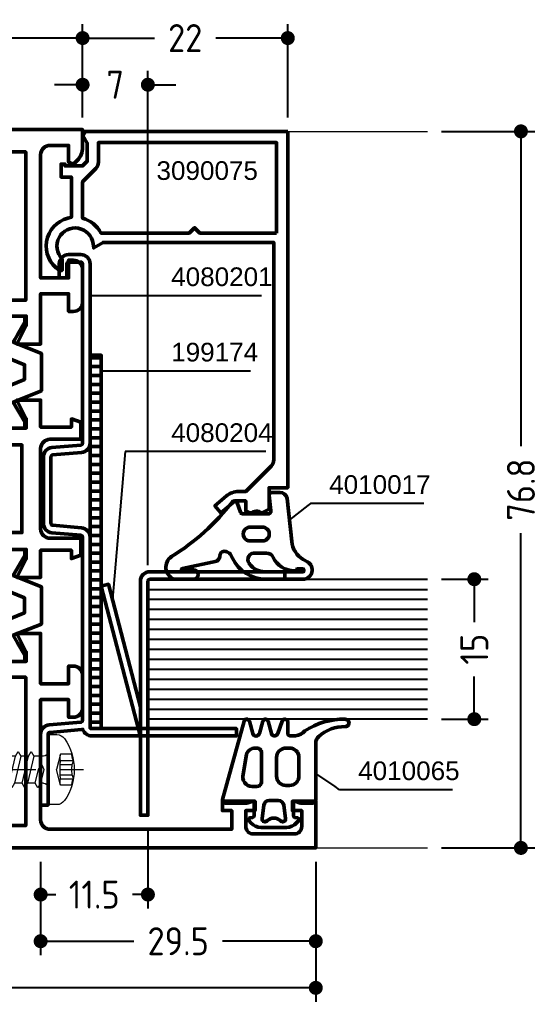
# Model space of a CAD drawing. Header units: millimetres. Extents: x 29 to 183, y 69 to 211.
# Drawn here: x 127.3 to 183, y 86.7 to 192.4 of the extents above; entities that cross this region are included whole.
import ezdxf

# ---------------------------------------------------------------- set-up
doc = ezdxf.new("R2010")
doc.units = ezdxf.units.MM
doc.linetypes.add('CENTER', pattern=[50.8, 31.75, -6.35, 6.35, -6.35])
doc.linetypes.add('HIDDEN', pattern=[9.525, 6.35, -3.175])
for name, color, linetype, lineweight in [('AM_5', 3, 'Continuous', 25), ('AM_C', 50, 'Continuous', 50), ('AM_S', 80, 'Continuous', 50), ('Cent3', 70, 'CENTER', 18), ('CHide4', 10, 'HIDDEN', 13), ('Cont2', 2, 'Continuous', 25), ('Cont3', 70, 'Continuous', 18), ('Cont4', 10, 'Continuous', 13)]:
    doc.layers.add(name, color=color, linetype=linetype, lineweight=lineweight)
doc.styles.add('HBS_DIMTEXTSTYLE', font='isocp.shx')
doc.styles.add('SWISSL', font='swissl.ttf')
doc.dimstyles.new('Konstruktionsschnitt 1-1$0', dxfattribs={"dimscale": 0, "dimtxt": 3, "dimasz": 1.5, "dimexe": 1.5, "dimexo": 1.5, "dimgap": 1.5, "dimtad": 0, "dimdsep": 46, "dimtxsty": 'HBS_DIMTEXTSTYLE', "dimblk": 'PUNKT', "dimcen": 0, "dimclrd": 3, "dimclre": 3, "dimclrt": 2, "dimadec": 1, "dimazin": 2, "dimtfac": 0.7, "dimtofl": 0, "dimtmove": 0, "dimatfit": 3, "dimfxl": 0, "dimtolj": 1, "dimtzin": 0, "dimarcsym": 0})

# ---------------------------------------------------------------- blocks, each defined once
blk = doc.blocks.new('*U22', base_point=(71.57, 97.47))
for p, q in [((71.57, 111.39), (41.57, 111.39)), ((71.57, 110.32), (41.57, 110.32)), ((71.57, 109.25), (41.57, 109.25)), ((71.57, 108.18), (41.57, 108.18)), ((71.57, 107.11), (41.57, 107.11)), ((71.57, 106.04), (41.57, 106.04)), ((71.57, 104.97), (41.57, 104.97)), ((71.57, 103.89), (41.57, 103.89)), ((71.57, 102.82), (41.57, 102.82)), ((71.57, 101.75), (41.57, 101.75)), ((71.57, 100.68), (41.57, 100.68)), ((71.57, 99.61), (41.57, 99.61)), ((71.57, 98.54), (41.57, 98.54))]:
    blk.add_line(p, q)
blk.add_lwpolyline([(41.57, 97.47), (71.57, 97.47), (71.57, 112.47), (41.57, 112.47)])
blk = doc.blocks.new('ws4070448')
at = {"layer": 'Cent3', "ltscale": 0.4}
blk.add_lwpolyline([(0, -14), (0, 3.8)], dxfattribs=at)
at = {"layer": 'CHide4', "ltscale": 0.3}
for p, q in [((-0.97, 1.33), (-0.97, 2.72)), ((-0.56, 1.33), (-0.56, 2.61)), ((0.56, 1.33), (0.56, 2.61)), ((0.97, 1.33), (0.97, 2.72))]:
    blk.add_line(p, q, dxfattribs=at)
for points in [[(-1.65, 2.56), (-1.65, 1.33)], [(1.65, 2.56), (1.65, 1.33)], [(-1.65, 1.33), (0, 0.89)], [(1.65, 1.33), (0, 0.89)]]:
    blk.add_lwpolyline(points, dxfattribs=at)
for centre, radius, start, end in [((-1.59, 3.84), 1.28, 267.2848, 298.8872), ((0, 5.49), 2.94, 250.6988, 289.3012), ((1.59, 3.84), 1.28, 241.1128, 272.7152), ((-1.31, 2.49), 1.21, 253.6643, 286.3357), ((0, 11.41), 10.13, 264.4948, 275.5052), ((1.31, 2.49), 1.21, 253.6643, 286.3357)]:
    blk.add_arc(centre, radius, start, end, dxfattribs=at)
at = {"layer": 'Cont4'}
blk.add_lwpolyline([(3.32, 1.75, 0.314856), (-3.32, 1.75, 0.244912), (-3.75, 0.93), (-3.75, 0), (3.75, 0), (3.75, 0.93, 0.244912), (3.32, 1.75, 0.138291)], format="xyb", dxfattribs=at)
for points in [[(-1.95, -1.1), (-1.45, -1.39), (0, -1.04), (0.5, -0.67), (0, -0.47), (-1.45, -0.81)], [(-1.95, -2.5), (-1.45, -2.79), (1.45, -2.1), (1.95, -1.81), (1.45, -1.52), (-1.45, -2.21)], [(-1.95, -3.9), (-1.45, -4.19), (1.45, -3.5), (1.95, -3.21), (1.45, -2.92), (-1.45, -3.61)], [(-1.95, -5.3), (-1.45, -5.59), (1.45, -4.9), (1.95, -4.61), (1.45, -4.32), (-1.45, -5.01)], [(-1.95, -6.7), (-1.45, -6.99), (1.45, -6.3), (1.95, -6.01), (1.45, -5.72), (-1.45, -6.41)], [(-1.45, -8.39), (1.45, -7.7), (1.95, -7.41), (1.45, -7.12), (-1.45, -7.81), (-1.95, -8.1)]]:
    blk.add_lwpolyline(points, close=True, dxfattribs=at)
for points in [[(-1.45, -0.5), (-1.45, -0.81)], [(1.45, -0.5), (1.45, -1.52)], [(-1.45, -1.39), (-1.45, -2.21)], [(-1.45, -1.39), (-1.45, -2.21)], [(1.45, -2.1), (1.45, -2.92)], [(-1.45, -2.79), (-1.45, -3.61)], [(-1.45, -4.19), (-1.45, -5.01)], [(1.45, -3.5), (1.45, -4.32)], [(1.45, -4.9), (1.45, -5.72)], [(-1.45, -5.59), (-1.45, -6.41)], [(1.45, -6.3), (1.45, -7.12)], [(-1.45, -6.99), (-1.45, -7.81)], [(-1.45, -8.38), (-1.45, -11.81), (0, -13), (1.45, -11.79), (1.45, -7.7)], [(1.24, -8.17), (1.24, -11.7), (0.03, -12.71)]]:
    blk.add_lwpolyline(points, dxfattribs=at)
for centre, radius, start, end in [((-1.95, -0.5), 0.5, 0, 90), ((1.95, -0.5), 0.5, 90, 180), ((8.74, -12.6), 8.74, 146.5114, 182.6031), ((-0.95, -12.64), 0.965, 350.682, 121.1143)]:
    blk.add_arc(centre, radius, start, end, dxfattribs=at)
blk = doc.blocks.new('PUNKT')
at = {"color": 0, "linetype": 'Continuous'}
blk.add_line((-0.5, 0), (-1, 0), dxfattribs=at)
at = {"color": 0, "linetype": 'Continuous', "const_width": 0.5}
blk.add_lwpolyline([(-0.25, 0, 1), (0.25, 0, 1)], format="xyb", close=True, dxfattribs=at)
blk = doc.blocks.new('*D26')
at = {"layer": 'AM_5', "color": 3, "lineweight": -2, "transparency": 16777216}
for p, q in [((172.5, 132.47), (177.5, 132.47)), ((176, 130.97), (176, 127.88)), ((176, 118.97), (176, 122.05)), ((172.5, 117.47), (177.5, 117.47))]:
    blk.add_line(p, q, dxfattribs=at)
at = {"layer": 'AM_5', "color": 3, "lineweight": -2, "transparency": 16777216, "xscale": 1.5, "yscale": 1.5, "zscale": 1.5}
for p, rotation in [((176, 132.47), 90), ((176, 117.47), 270)]:
    blk.add_blockref('PUNKT', p, dxfattribs=dict(at, rotation=rotation))
at = {"layer": 'AM_5', "color": 2, "transparency": 16777216, "insert": (176, 124.97), "char_height": 3, "attachment_point": 5, "rotation": 90, "style": 'HBS_DIMTEXTSTYLE'}
blk.add_mtext('\\A1;15', dxfattribs=at)
blk = doc.blocks.new('*D27')
at = {"layer": 'AM_5', "color": 3, "lineweight": -2, "transparency": 16777216}
for p, q in [((172.5, 180.47), (182.5, 180.47)), ((181, 178.97), (181, 146.72)), ((181, 105.17), (181, 137.42)), ((172.5, 103.67), (182.5, 103.67))]:
    blk.add_line(p, q, dxfattribs=at)
at = {"layer": 'AM_5', "color": 3, "lineweight": -2, "transparency": 16777216, "xscale": 1.5, "yscale": 1.5, "zscale": 1.5}
for p, rotation in [((181, 180.47), 90), ((181, 103.67), 270)]:
    blk.add_blockref('PUNKT', p, dxfattribs=dict(at, rotation=rotation))
at = {"layer": 'AM_5', "color": 2, "transparency": 16777216, "insert": (181, 142.07), "char_height": 3, "attachment_point": 5, "rotation": 90, "style": 'HBS_DIMTEXTSTYLE'}
blk.add_mtext('\\A1;76.8', dxfattribs=at)
blk = doc.blocks.new('*D29')
at = {"layer": 'AM_5', "color": 3, "lineweight": -2, "transparency": 16777216}
for p, q in [((82, 181.97), (82, 191.97)), ((134, 181.97), (134, 191.97)), ((83.5, 190.47), (104.76, 190.47)), ((132.5, 190.47), (111.24, 190.47))]:
    blk.add_line(p, q, dxfattribs=at)
at = {"layer": 'AM_5', "color": 3, "lineweight": -2, "transparency": 16777216, "xscale": 1.5, "yscale": 1.5, "zscale": 1.5, "rotation": 180}
blk.add_blockref('PUNKT', (82, 190.47), dxfattribs=at)
at = {"layer": 'AM_5', "color": 3, "lineweight": -2, "transparency": 16777216, "xscale": 1.5, "yscale": 1.5, "zscale": 1.5}
blk.add_blockref('PUNKT', (134, 190.47), dxfattribs=at)
at = {"layer": 'AM_5', "color": 2, "transparency": 16777216, "insert": (108, 190.47), "char_height": 3, "attachment_point": 5, "style": 'HBS_DIMTEXTSTYLE'}
blk.add_mtext('\\A1;52', dxfattribs=at)
blk = doc.blocks.new('*D30')
at = {"layer": 'AM_5', "color": 3, "lineweight": -2, "transparency": 16777216}
for p, q in [((134, 181.97), (134, 191.97)), ((156, 181.97), (156, 191.97)), ((135.5, 190.47), (141.72, 190.47)), ((154.5, 190.47), (148.28, 190.47))]:
    blk.add_line(p, q, dxfattribs=at)
at = {"layer": 'AM_5', "color": 3, "lineweight": -2, "transparency": 16777216, "xscale": 1.5, "yscale": 1.5, "zscale": 1.5, "rotation": 180}
blk.add_blockref('PUNKT', (134, 190.47), dxfattribs=at)
at = {"layer": 'AM_5', "color": 3, "lineweight": -2, "transparency": 16777216, "xscale": 1.5, "yscale": 1.5, "zscale": 1.5}
blk.add_blockref('PUNKT', (156, 190.47), dxfattribs=at)
at = {"layer": 'AM_5', "color": 2, "transparency": 16777216, "insert": (145, 190.47), "char_height": 3, "attachment_point": 5, "style": 'HBS_DIMTEXTSTYLE'}
blk.add_mtext('\\A1;22', dxfattribs=at)
blk = doc.blocks.new('*D31')
at = {"layer": 'AM_5', "color": 3, "lineweight": -2, "transparency": 16777216}
for p, q in [((134, 181.97), (134, 186.97)), ((141, 133.97), (141, 186.97)), ((132.5, 185.47), (131, 185.47)), ((142.5, 185.47), (144, 185.47))]:
    blk.add_line(p, q, dxfattribs=at)
at = {"layer": 'AM_5', "color": 3, "lineweight": -2, "transparency": 16777216, "xscale": 1.5, "yscale": 1.5, "zscale": 1.5}
blk.add_blockref('PUNKT', (134, 185.47), dxfattribs=at)
at = {"layer": 'AM_5', "color": 3, "lineweight": -2, "transparency": 16777216, "xscale": 1.5, "yscale": 1.5, "zscale": 1.5, "rotation": 180}
blk.add_blockref('PUNKT', (141, 185.47), dxfattribs=at)
at = {"layer": 'AM_5', "color": 2, "transparency": 16777216, "insert": (137.5, 185.47), "char_height": 3, "attachment_point": 5, "style": 'HBS_DIMTEXTSTYLE'}
blk.add_mtext('\\A1;7', dxfattribs=at)
blk = doc.blocks.new('*D32')
at = {"layer": 'AM_5', "color": 3, "lineweight": -2, "transparency": 16777216}
for p, q in [((141, 105.67), (141, 97.17)), ((129.5, 102.17), (129.5, 97.17)), ((131, 98.67), (131.14, 98.67)), ((139.5, 98.67), (139.36, 98.67))]:
    blk.add_line(p, q, dxfattribs=at)
at = {"layer": 'AM_5', "color": 3, "lineweight": -2, "transparency": 16777216, "xscale": 1.5, "yscale": 1.5, "zscale": 1.5, "rotation": 180}
blk.add_blockref('PUNKT', (129.5, 98.67), dxfattribs=at)
at = {"layer": 'AM_5', "color": 3, "lineweight": -2, "transparency": 16777216, "xscale": 1.5, "yscale": 1.5, "zscale": 1.5}
blk.add_blockref('PUNKT', (141, 98.67), dxfattribs=at)
at = {"layer": 'AM_5', "color": 2, "transparency": 16777216, "insert": (135.25, 98.67), "char_height": 3, "attachment_point": 5, "style": 'HBS_DIMTEXTSTYLE'}
blk.add_mtext('\\A1;11.5', dxfattribs=at)
blk = doc.blocks.new('*D33')
at = {"layer": 'AM_5', "color": 3, "lineweight": -2, "transparency": 16777216}
for p, q in [((129.5, 102.17), (129.5, 92.17)), ((159, 102.17), (159, 92.17)), ((131, 93.67), (139.49, 93.67)), ((157.5, 93.67), (149.01, 93.67))]:
    blk.add_line(p, q, dxfattribs=at)
at = {"layer": 'AM_5', "color": 3, "lineweight": -2, "transparency": 16777216, "xscale": 1.5, "yscale": 1.5, "zscale": 1.5, "rotation": 180}
blk.add_blockref('PUNKT', (129.5, 93.67), dxfattribs=at)
at = {"layer": 'AM_5', "color": 3, "lineweight": -2, "transparency": 16777216, "xscale": 1.5, "yscale": 1.5, "zscale": 1.5}
blk.add_blockref('PUNKT', (159, 93.67), dxfattribs=at)
at = {"layer": 'AM_5', "color": 2, "transparency": 16777216, "insert": (144.25, 93.67), "char_height": 3, "attachment_point": 5, "style": 'HBS_DIMTEXTSTYLE'}
blk.add_mtext('\\A1;29.5', dxfattribs=at)
blk = doc.blocks.new('*D34')
at = {"layer": 'AM_5', "color": 3, "lineweight": -2, "transparency": 16777216}
for p, q in [((82, 102.17), (82, 87.17)), ((159, 102.17), (159, 87.17)), ((83.5, 88.67), (117.35, 88.67)), ((157.5, 88.67), (123.65, 88.67))]:
    blk.add_line(p, q, dxfattribs=at)
at = {"layer": 'AM_5', "color": 3, "lineweight": -2, "transparency": 16777216, "xscale": 1.5, "yscale": 1.5, "zscale": 1.5, "rotation": 180}
blk.add_blockref('PUNKT', (82, 88.67), dxfattribs=at)
at = {"layer": 'AM_5', "color": 3, "lineweight": -2, "transparency": 16777216, "xscale": 1.5, "yscale": 1.5, "zscale": 1.5}
blk.add_blockref('PUNKT', (159, 88.67), dxfattribs=at)
at = {"layer": 'AM_5', "color": 2, "transparency": 16777216, "insert": (120.5, 88.67), "char_height": 3, "attachment_point": 5, "style": 'HBS_DIMTEXTSTYLE'}
blk.add_mtext('\\A1;77', dxfattribs=at)
blk = doc.blocks.new('*S272')
at = {"layer": 'AM_5', "color": 3, "linetype": 'Continuous'}
blk.add_line((137.3, 162.86), (134.8, 162.86), dxfattribs=at)
at = {"layer": 'AM_5', "color": 3}
for p, q in [((141, 162.86), (137.3, 162.86)), ((153.2, 162.86), (141, 162.86))]:
    blk.add_line(p, q, dxfattribs=at)
at = {"layer": 'AM_5', "color": 2, "insert": (143.5, 163.86), "char_height": 2, "attachment_point": 7, "style": 'SWISSL'}
blk.add_mtext('4080201', dxfattribs=at)
blk = doc.blocks.new('*S273')
at = {"layer": 'AM_5', "color": 3, "linetype": 'Continuous'}
blk.add_line((138.5, 154.78), (136, 154.78), dxfattribs=at)
at = {"layer": 'AM_5', "color": 3}
for p, q in [((141, 154.78), (138.5, 154.78)), ((152.02, 154.78), (141, 154.78))]:
    blk.add_line(p, q, dxfattribs=at)
at = {"layer": 'AM_5', "color": 2, "insert": (143.5, 155.78), "char_height": 2, "attachment_point": 7, "style": 'SWISSL'}
blk.add_mtext('199174', dxfattribs=at)
blk = doc.blocks.new('*S274')
at = {"layer": 'AM_5', "color": 3}
for p, q in [((138.56, 146.15), (137.41, 132.82)), ((153.66, 146.15), (138.56, 146.15))]:
    blk.add_line(p, q, dxfattribs=at)
at = {"layer": 'AM_5', "color": 3, "linetype": 'Continuous'}
blk.add_line((137.41, 132.82), (137.19, 130.33), dxfattribs=at)
at = {"layer": 'AM_5', "color": 2, "insert": (143.5, 147.15), "char_height": 2, "attachment_point": 7, "style": 'SWISSL'}
blk.add_mtext('4080204', dxfattribs=at)
blk = doc.blocks.new('*S275')
at = {"layer": 'AM_5', "color": 3, "linetype": 'Continuous'}
blk.add_line((158.15, 140.36), (156.18, 138.82), dxfattribs=at)
at = {"layer": 'AM_5', "color": 3}
for p, q in [((158.44, 140.59), (158.15, 140.36)), ((170.59, 140.59), (158.44, 140.59))]:
    blk.add_line(p, q, dxfattribs=at)
at = {"layer": 'AM_5', "color": 2, "insert": (160.44, 141.59), "char_height": 2, "attachment_point": 7, "style": 'SWISSL'}
blk.add_mtext('4010017', dxfattribs=at)
blk = doc.blocks.new('*S276')
at = {"layer": 'AM_5', "color": 3, "linetype": 'Continuous'}
blk.add_line((161.07, 110.24), (159, 111.64), dxfattribs=at)
at = {"layer": 'AM_5', "color": 3}
for p, q in [((161.55, 109.91), (161.07, 110.24)), ((173.68, 109.91), (161.55, 109.91))]:
    blk.add_line(p, q, dxfattribs=at)
at = {"layer": 'AM_5', "color": 2, "insert": (163.55, 110.91), "char_height": 2, "attachment_point": 7, "style": 'SWISSL'}
blk.add_mtext('4010065', dxfattribs=at)
blk = doc.blocks.new('WI1021361')
for points in [[(23, 41.8), (22.27, 40.19, -0.294108), (21.36, 39.6), (21.2, 39.6, 0.414214), (20.2, 38.6), (20.2, 13.4, 0.414214), (21.2, 12.4), (21.36, 12.4, -0.294108), (22.27, 11.81), (23, 10.2), (23, 9.55), (21, 10.55), (20, 10.55), (20, 6.05), (21, 6.05), (23, 7.05), (23, 4.5), (17.6, 4.5), (17.6, 1.5), (19.5, 1.5), (19.5, 1, -0.414214), (18.5, 0), (15, 0, -0.414214), (14, 1), (14, 1.5), (15.9, 1.5), (15.9, 4.5), (2.7, 4.5, 0.414214), (1.7, 3.5), (1.7, 1.5), (3.5, 1.5), (3.71, 0.99), (3.31, 0.59, -0.198912), (1.9, 0), (0, 0), (0, 77), (5, 77), (5, 74.5), (4, 74.5), (4, 75.5), (2.3, 75.5, 0.414214), (1.5, 74.7), (1.5, 70.3, 0.414214), (2.3, 69.5), (4, 69.5), (4, 70.5), (5, 70.5), (5, 67), (4, 67), (4, 68), (2, 68), (2, 48.5, 0.414214), (3, 47.5), (15.9, 47.5), (15.9, 50.5), (14, 50.5), (14, 51, -0.414214), (15, 52), (18.5, 52, -0.414214), (19.5, 51), (19.5, 50.5), (17.6, 50.5), (17.6, 47.5), (23, 47.5), (23, 44.95), (21, 45.95), (20, 45.95), (20, 41.45), (21, 41.45), (23, 42.45), (23, 41.8)], [(54, 10.2), (54.73, 11.81, -0.294108), (55.64, 12.4), (55.8, 12.4, 0.414214), (56.8, 13.4), (56.8, 38.6, 0.414214), (55.8, 39.6), (55.64, 39.6, -0.294108), (54.73, 40.19), (54, 41.8), (54, 42.45), (56, 41.45), (57, 41.45), (57, 45.95), (56, 45.95), (54, 44.95), (54, 47.5), (59.4, 47.5), (59.4, 50.5), (57.5, 50.5), (57.5, 51, -0.414214), (58.5, 52), (62, 52, -0.414214), (63, 51), (63, 50.5), (61.1, 50.5), (61.1, 47.5), (74.3, 47.5, 0.414214), (75.3, 48.5), (75.3, 50.5), (73.5, 50.5), (73.29, 51.01), (73.69, 51.41, -0.198912), (75.1, 52), (77, 52), (77, 0), (75.1, 0, -0.198912), (73.69, 0.59), (73.29, 0.99), (73.5, 1.5), (75.3, 1.5), (75.3, 3.5, 0.414214), (74.3, 4.5), (61.1, 4.5), (61.1, 1.5), (63, 1.5), (63, 1, -0.414214), (62, 0), (58.5, 0, -0.414214), (57.5, 1), (57.5, 1.5), (59.4, 1.5), (59.4, 4.5), (54, 4.5), (54, 7.05), (56, 6.05), (57, 6.05), (57, 10.55), (56, 10.55), (54, 9.55), (54, 10.2)], [(23.99, 42.75), (22.87, 42.75, 0.131652), (22.47, 42.64), (20.66, 41.6), (20, 41.6), (20, 45.8), (20.66, 45.8), (22, 45.03), (22.49, 44.74), (22.79, 44.57), (24, 47.58), (28, 47.58), (29.21, 44.57), (31.34, 45.8), (32, 45.8), (32, 41.6), (31.34, 41.6), (29.53, 42.64, 0.131652), (29.13, 42.75), (28.01, 42.75), (26.79, 45.78), (25.21, 45.78)], [(53.01, 42.75), (54.13, 42.75, -0.131652), (54.53, 42.64), (56.34, 41.6), (57, 41.6), (57, 45.8), (56.34, 45.8), (55, 45.03), (54.51, 44.74), (54.21, 44.57), (53, 47.58), (49, 47.58), (47.79, 44.57), (45.66, 45.8), (45, 45.8), (45, 41.6), (45.66, 41.6), (47.47, 42.64, -0.131652), (47.87, 42.75), (48.99, 42.75), (50.21, 45.78), (51.79, 45.78)], [(48, 34.76, 0.198912), (47.12, 36.88), (43.79, 40.21, -0.198912), (43.2, 41.63), (43.2, 45.5), (33.8, 45.5), (33.8, 41.63, -0.198912), (33.21, 40.21), (29.88, 36.88, 0.198912), (29, 34.76), (29, 17.24, 0.198912), (29.88, 15.12), (33.21, 11.79, -0.198912), (33.8, 10.37), (33.8, 6.5), (43.2, 6.5), (43.2, 10.37, -0.198912), (43.79, 11.79), (47.12, 15.12, 0.198912), (48, 17.24)], [(23.99, 9.25), (22.87, 9.25, -0.131652), (22.47, 9.36), (20.66, 10.4), (20, 10.4), (20, 6.2), (20.66, 6.2), (22, 6.97), (22.49, 7.26), (22.79, 7.43), (24, 4.43), (28, 4.43), (29.21, 7.43), (31.34, 6.2), (32, 6.2), (32, 10.4), (31.34, 10.4), (29.53, 9.36, -0.131652), (29.13, 9.25), (28.01, 9.25), (26.79, 6.23), (25.21, 6.23)], [(53.01, 9.25), (54.13, 9.25, 0.131652), (54.53, 9.36), (56.34, 10.4), (57, 10.4), (57, 6.2), (56.34, 6.2), (55, 6.97), (54.51, 7.26), (54.21, 7.43), (53, 4.43), (49, 4.43), (47.79, 7.43), (45.66, 6.2), (45, 6.2), (45, 10.4), (45.66, 10.4), (47.47, 9.36, 0.131652), (47.87, 9.25), (48.99, 9.25), (50.21, 6.23), (51.79, 6.23)]]:
    blk.add_lwpolyline(points, format="xyb", close=True)
blk.add_lwpolyline([(29, 10.2), (29.32, 10.75, 0.339454), (29, 13.17), (28.46, 13.71, -0.198912), (27, 17.24), (27, 34.76, -0.198912), (28.46, 38.29), (29, 38.83, 0.339454), (29.32, 41.25), (29, 41.8), (29, 42.45), (31, 41.45), (32, 41.45), (32, 45.95), (31, 45.95), (29, 44.95), (29, 47.5), (31.9, 47.5), (31.9, 50.8), (31.01, 50.8), (31.38, 51.8), (33.2, 51.8), (33.2, 48.5, 0.414214), (34.2, 47.5), (42.8, 47.5, 0.414214), (43.8, 48.5), (43.8, 51.8), (45.62, 51.8), (45.99, 50.8), (45.1, 50.8), (45.1, 47.5), (48, 47.5), (48, 44.95), (46, 45.95), (45, 45.95), (45, 41.45), (46, 41.45), (48, 42.45), (48, 41.8), (47.68, 41.25, 0.339454), (48, 38.83), (48.54, 38.29, -0.198912), (50, 34.76), (50, 17.24, -0.198912), (48.54, 13.71), (48, 13.17, 0.339454), (47.68, 10.75), (48, 10.2), (48, 9.55), (46, 10.55), (45, 10.55), (45, 6.05), (46, 6.05), (48, 7.05), (48, 4.5), (45.1, 4.5), (45.1, 1.2), (45.99, 1.2), (45.62, 0.2), (43.8, 0.2), (43.8, 3.5, 0.414214), (42.8, 4.5), (34.2, 4.5, 0.414214), (33.2, 3.5), (33.2, 0.2), (31.38, 0.2), (31.01, 1.2), (31.9, 1.2), (31.9, 4.5), (29, 4.5), (29, 7.05), (31, 6.05), (32, 6.05), (32, 10.55), (31, 10.55), (29, 9.55), (29, 10.2), (29.32, 10.75)], format="xyb")
for points in [[(2.4, 6.1), (18.3, 6.1), (18.3, 12.4), (18.6, 12.4), (18.6, 39.6), (18.3, 39.6), (18.3, 45.9), (2.4, 45.9), (2.4, 43.4), (1.7, 43.4), (1.7, 8.6), (2.4, 8.6), (2.4, 6.1)], [(58.4, 39.6), (58.7, 39.6), (58.7, 45.9), (74.6, 45.9), (74.6, 43.4), (75.2, 43.4), (75.2, 8.6), (74.6, 8.6), (74.6, 6.1), (58.7, 6.1), (58.7, 12.4), (58.4, 12.4), (58.4, 39.6)]]:
    blk.add_lwpolyline(points, close=True)
blk = doc.blocks.new('WI3090075')
for points in [[(0, 22), (0, 0.3), (-0.45, 0.04), (-1.25, 0.5), (-3.2, 0.5), (-3.7, 0), (-3.7, -1.9), (-3.5, -1.9), (-3.5, -2.3), (-4.9, -2.3), (-4.9, -1.2), (-9.2, -1.2), (-9.3, -1.57, -0.652679), (-14.9, -2.49), (-14.9, -2.2), (-13.66, -2.2, 1.382111), (-12.04, 1.13), (-12.48, 1.19), (-11.9, 2.2), (-11.9, 20.5), (-35.19, 20.5, 0.198912), (-35.89, 20.21), (-38.6, 17.5), (-38.6, 16.71, -0.176327), (-39.07, 15.43), (-40.12, 14.18), (-40.88, 14.82), (-39.6, 16.35), (-39.6, 17.5), (-40.7, 17.5), (-40.93, 17.99, 0.339409), (-40.9, 19.21), (-40.5, 20), (-38.2, 20), (-38.2, 22), (0, 22)], [(-10.9, 20.8), (-10.9, 12.58), (-10.32, 12), (-10.9, 11.42), (-10.9, 1.97, -0.213458), (-9.31, 0), (-5.4, 0), (-3.99, 1.41, -0.198912), (-3.28, 1.7), (-1.2, 1.7), (-1.2, 20.8), (-10.9, 20.8)]]:
    blk.add_lwpolyline(points, format="xyb", close=True)
blk = doc.blocks.new('WI199174')
h = blk.add_hatch()
h.set_pattern_fill('LINE', color=256, scale=0.3, angle=90)
h.paths.add_polyline_path([(0, 1.2), (0, 0), (40, 0), (40, 1.2)])
blk.add_lwpolyline([(0, 1.2), (0, 0), (40, 0), (40, 1.2)], close=True)
blk = doc.blocks.new('WI4010017')
for points in [[(-3.46, 2.42, -0.240056), (-5.37, 3.66), (-5.63, 4.12, 0.767327), (-7.5, 3.62), (-7.5, -0.35, 0.286745), (-5.25, -3.94), (-4.85, -4.14, -0.149451), (-4.72, -4.26), (-4.57, -4.53, -0.57735), (-5, -5.28), (-5.12, -5.28), (-5.16, -5.31, 0.158399), (-5.55, -5.6), (-6.36, -9.28, -0.113567), (-6.42, -9.4, -0.190093), (-6.5, -9.19), (-6.5, -8.12, 1), (-7.5, -8.12), (-7.5, -10.18, 0.009709), (-7.5, -10.22, 0.587918), (-5.07, -10.47, -0.09166), (0.81, -3.93, 0.553622), (0.7, -3.44), (-0.3, -3.07, -0.315299), (-0.5, -2.79), (-0.5, -0.1, -0.449698), (-0.16, 0.2), (1.46, 0, 0.449698), (1.8, 0.3), (1.8, 1.16, 0.354573), (1.17, 1.94), (-3.46, 2.42)], [(-4.7, -0.28, 0.292811), (-5.16, 0.44, -0.290987), (-6.6, 2.71), (-6.6, 2.92), (-6.5, 2.92, 0.414214), (-6.4, 3.02), (-6.4, 3.62, 0.414214), (-6.5, 3.72), (-6.6, 3.72, 0.414214), (-6.7, 3.62), (-6.7, -0.48, 0.244698), (-5.85, -2.12), (-5.8, -2.15, 0.673804), (-4.71, -1.45), (-4.7, -0.28)], [(-1.91, -0.73, 1.006711), (-3.4, -0.73), (-3.4, -2.03, 1.006711), (-1.91, -2.03), (-1.91, -0.73)], [(-1.91, -0.73, 1.006711), (-3.4, -0.73), (-3.4, -2.03, 1.006711), (-1.91, -2.03), (-1.91, -0.73)]]:
    blk.add_lwpolyline(points, format="xyb", close=True)
blk = doc.blocks.new('WI4010065')
for points in [[(0.3, 0, 0.414214), (0, -0.3), (0, -1.62), (0.19, -2.13, -0.520567), (0, -2.4), (-1.33, -2.4, -0.36397), (-1.53, -2.23), (-1.58, -1.97, 0.594937), (-1.91, -1.85), (-2.12, -2.05, 0.208), (-2.6, -3.15), (-2.6, -5.85, 0.208), (-2.12, -6.95), (-1.91, -7.15, 0.594937), (-1.58, -7.03), (-1.53, -6.77, -0.36397), (-1.33, -6.6), (0, -6.6, -0.520567), (0.19, -6.87), (0, -7.38), (0, -9.7, 0.505497), (0.39, -9.99), (8.79, -7.69, 0.751737), (8.78, -7.11), (7.47, -6.76, -0.767327), (7.47, -6.04), (8.78, -5.69, 0.767327), (8.78, -5.11), (7.46, -4.76, -0.767327), (7.46, -4.08), (8.78, -3.59, 0.876976), (8.7, -3), (7.5, -3, -0.414214), (7.2, -2.7), (7.2, -2.48, -0.051818), (7.23, -2.17, -0.225446), (7.75, -1.18, 0.150709), (9, 3.17, 1.016945), (8.2, 3.15, -0.195341), (7.16, 0.33, -0.211259), (6.42, 0)], [(4.9, -1.8, -0.414214), (5.9, -2.8), (5.9, -3.2, -0.414214), (4.9, -4.2), (2.9, -4.2, -0.414214), (1.9, -3.2), (1.9, -2.8, -0.414214), (2.9, -1.8)], [(0.3, -4.98), (0.3, -4.02, 0.378866), (-0.23, -3.43), (-1.66, -3.25, 0.717695), (-1.91, -3.76, -0.421053), (-1.91, -5.24, 0.717695), (-1.66, -5.75), (-0.23, -5.57, 0.378866)], [(5.4, -5.8, -0.414214), (5.9, -6.3), (5.9, -6.49, -0.328465), (5.2, -7.44), (3.1, -7.78, -0.505497), (1.8, -6.83), (1.8, -6.3, -0.414214), (2.3, -5.8)]]:
    blk.add_lwpolyline(points, format="xyb", close=True)
blk = doc.blocks.new('WI4080201')
blk.add_lwpolyline([(-49, 1, 0.414214), (-48.8, 0.8), (-28.48, 0.8, -0.388879), (-27.49, -0.11), (-27.22, -3.22, 0.388879), (-27.02, -3.4), (-19.88, -3.4, 0.388879), (-19.68, -3.22), (-19.41, -0.11, -0.388879), (-18.42, 0.8), (0.8, 0.8, -0.414214), (1.8, -0.2), (1.8, -1.5, -0.414214), (0.8, -2.5), (-0.7, -2.5), (-0.7, -1.7), (0.8, -1.7, 0.414214), (1, -1.5), (1, -0.2, 0.414214), (0.8, 0), (-18.42, 0, 0.388879), (-18.62, -0.18), (-18.89, -3.29, -0.388879), (-19.88, -4.2), (-27.02, -4.2, -0.388879), (-28.01, -3.29), (-28.28, -0.18, 0.388879), (-28.48, 0), (-48.12, 0, 0.388879), (-48.32, -0.18), (-48.61, -3.59, -0.388879), (-49.61, -4.5), (-57.2, -4.5), (-57.2, -3.7), (-49.61, -3.7, 0.388879), (-49.41, -3.52), (-49.11, -0.11, -0.039327), (-49.09, 0.04, -0.331311), (-49.8, 1), (-49.8, 16.5), (-49, 16.5), (-49, 1)], format="xyb", close=True)
blk = doc.blocks.new('WI4080204')
blk.add_lwpolyline([(0.8, 0.2, -0.414214), (-0.2, -0.8), (-25.3, -0.8), (-25.3, 0), (-0.2, 0, 0.414214), (0, 0.2), (0, 14.7), (0.8, 14.7), (0.8, 0.2)], format="xyb", close=True)
blk.add_lwpolyline([(-13.72, -0.8), (-0.53, -4.23), (-0.74, -5), (-16.9, -0.8)])

msp = doc.modelspace()

# ---------------------------------------------------------------- linework, layer by layer
at = {"layer": 'Cont3'}
for p, q in [((156, 180.467), (171, 180.467)), ((159, 103.667), (171, 103.667))]:
    msp.add_line(p, q, dxfattribs=at)

# ---------------------------------------------------------------- block references
at = {"xscale": -1, "rotation": 270}
msp.add_blockref('ws4070448', (130.3, 112.062), dxfattribs=at)
at = {"layer": 'AM_5'}
for name in ['*S272', '*S273', '*S274', '*S275', '*S276']:
    msp.add_blockref(name, (0, 0), dxfattribs=at)
at = {"layer": 'AM_C', "xscale": -1, "rotation": 270}
for name, p in [('WI4080201', (134, 165.467)), ('WI4010017', (154, 139.967)), ('WI4080204', (141, 132.465)), ('WI4010065', (159, 108.467))]:
    msp.add_blockref(name, p, dxfattribs=at)
at = {"layer": 'AM_C', "rotation": 89.99999999999999}
msp.add_blockref('WI199174', (136, 116.467), dxfattribs=at)
at = {"layer": 'AM_S', "xscale": -1, "rotation": 270}
for name, p in [('WI1021361', (82, 103.667)), ('WI3090075', (134, 180.467))]:
    msp.add_blockref(name, p, dxfattribs=at)
at = {"layer": 'Cont2', "xscale": -1}
msp.add_blockref('*U22', (141, 117.465), dxfattribs=at)

# ---------------------------------------------------------------- texts
at = {"layer": 'AM_5', "color": 2, "insert": (152.8, 177.267), "char_height": 2, "attachment_point": 3, "style": 'SWISSL'}
msp.add_mtext('3090075', dxfattribs=at)

# ---------------------------------------------------------------- dimensions: what is measured, and where the dimension line sits
at = {"layer": 'AM_5'}
for base, p1, p2, picture, middle in [((134, 190.467), (82, 180.467), (134, 180.467), '*D29', (108, 190.467)), ((156, 190.467), (134, 180.467), (156, 180.467), '*D30', (145, 190.467)), ((159, 88.667), (82, 103.667), (159, 103.667), '*D34', (120.5, 88.667)), ((159, 93.667), (129.5, 103.667), (159, 103.667), '*D33', (144.25, 93.667))]:
    dim = msp.add_linear_dim(base=base, p1=p1, p2=p2, dimstyle='Konstruktionsschnitt 1-1$0', override={"dimscale": 1}, dxfattribs=at)
    dim.commit()
    dim.dimension.update_dxf_attribs({"geometry": picture, "text_midpoint": middle})
for base, p1, p2, angle, picture, middle in [((134, 185.467), (141, 132.465), (134, 180.467), 180, '*D31', (137.5, 185.467)), ((141, 98.667), (129.5, 103.667), (141, 107.167), 0, '*D32', (135.25, 98.667))]:
    dim = msp.add_linear_dim(base=base, p1=p1, p2=p2, angle=angle, dimstyle='Konstruktionsschnitt 1-1$0', override={"dimscale": 1}, dxfattribs=at)
    dim.commit()
    dim.dimension.update_dxf_attribs({"geometry": picture, "text_midpoint": middle, "dimtype": 160})
for base, p1, p2, picture, middle in [((181, 180.467), (171, 103.667), (171, 180.467), '*D27', (181, 142.067)), ((176, 132.465), (171, 117.465), (171, 132.465), '*D26', (176, 124.965))]:
    dim = msp.add_linear_dim(base=base, p1=p1, p2=p2, angle=90, dimstyle='Konstruktionsschnitt 1-1$0', override={"dimscale": 1}, dxfattribs=at)
    dim.commit()
    dim.dimension.update_dxf_attribs({"geometry": picture, "text_midpoint": middle})

doc.saveas('drawing.dxf')
